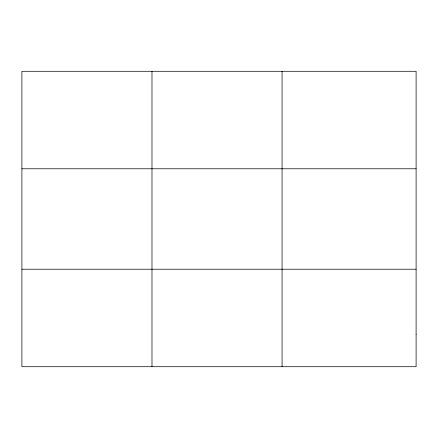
<?xml version="1.0" encoding="UTF-8"?>
<svg xmlns="http://www.w3.org/2000/svg" width="438" height="438" viewBox="0 0 438 438"><rect width="100%" height="100%" fill="white"/><g stroke="black" fill="none" stroke-linecap="round" stroke-linejoin="round"><path stroke-width="0.66" d="M151.986 71.29L151.986 366.71M282.072 71.29L282.072 366.71M21.9 168.778L416.1 168.778M21.9 269.222L416.1 269.222M416.1 334.216L416.1 366.71L21.9 366.71L21.9 71.29L416.1 71.29L416.1 334.216"/></g></svg>
